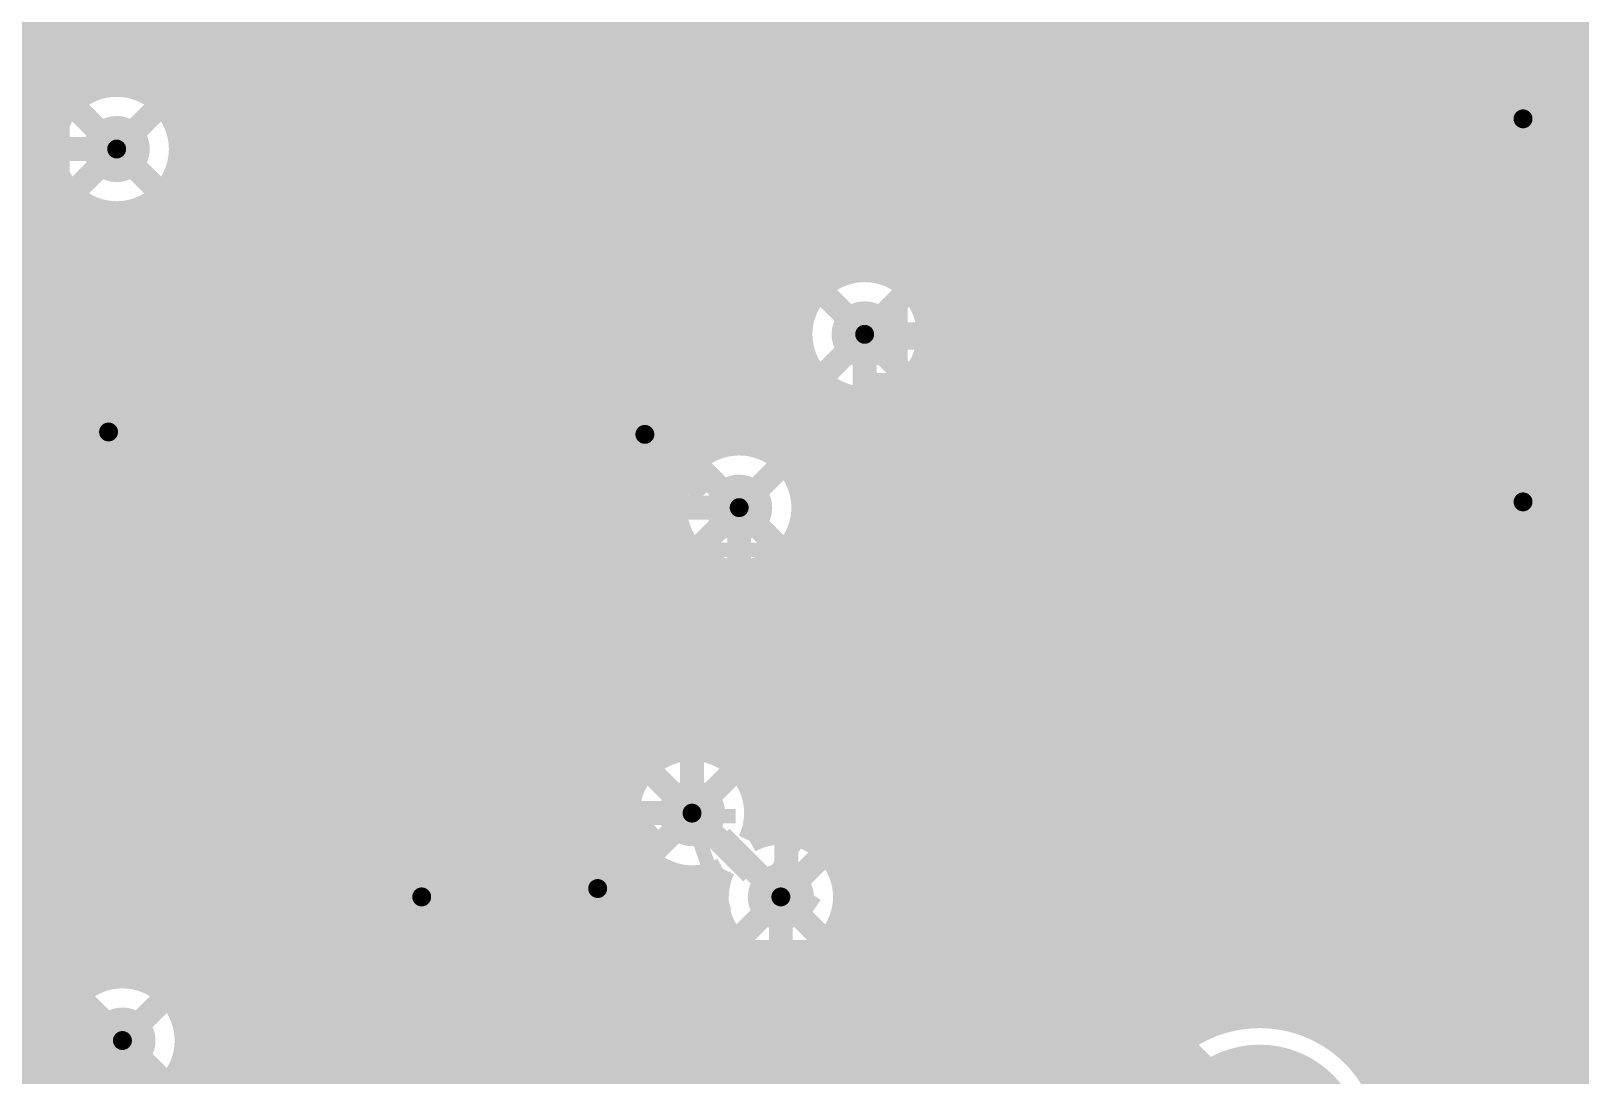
# Model space of a CAD drawing. Extents: x -20 to 155, y -92 to 168.
# Drawn here: x 121.58 to 138.02, y 70.63 to 81.7 of the extents above; entities that cross this region are included whole.
import ezdxf

# ---------------------------------------------------------------- set-up
doc = ezdxf.new("R2010")
doc.units = 0
doc.header["$MEASUREMENT"] = 0
doc.layers.get('0').update_dxf_attribs({"linetype": 'CONTINUOUS'})
for name, color, linetype in [('25-334-1_BOT', 7, 'CONTINUOUS'), ('25-334-1_DRD', 7, 'CONTINUOUS'), ('25-334-1_DRL', 2, 'CONTINUOUS'), ('25-334-1_IN1', 4, 'CONTINUOUS'), ('25-334-1_IN2', 3, 'CONTINUOUS'), ('25-334-1_SMB', 5, 'CONTINUOUS'), ('25-334-1_SMT', 10, 'CONTINUOUS'), ('25-334-1_SPB', 14, 'CONTINUOUS'), ('25-334-1_SSB', 12, 'CONTINUOUS'), ('25-334-1_TOP', 13, 'CONTINUOUS'), ('THRUHOLE_TAP', 7, 'CONTINUOUS')]:
    doc.layers.add(name, color=color, linetype=linetype)

# ---------------------------------------------------------------- blocks, each defined once
blk = doc.blocks.new('ROUND_25')
at = {"const_width": 1.09982}
blk.add_lwpolyline([(-0.54991, 0, 1), (0.54991, 0, 1)], format="xyb", close=True, dxfattribs=at)
blk = doc.blocks.new('RECTANGLE_26')
blk.add_solid([(0.4826, 0.4064), (0.4826, -0.4064), (-0.4826, 0.4064), (-0.4826, -0.4064)])
blk = doc.blocks.new('ROUND_32')
at = {"const_width": 0.35052}
blk.add_lwpolyline([(-0.17526, 0, 1), (0.17526, 0, 1)], format="xyb", close=True, dxfattribs=at)
blk = doc.blocks.new('ROUND_39')
at = {"const_width": 0.35052}
blk.add_lwpolyline([(-0.17526, 0, 1), (0.17526, 0, 1)], format="xyb", close=True, dxfattribs=at)
blk = doc.blocks.new('RECTANGLE_53')
blk.add_solid([(0.635, 0.508), (0.635, -0.508), (-0.635, 0.508), (-0.635, -0.508)])
blk = doc.blocks.new('OBLONG_64')
at = {"const_width": 0.2794}
blk.add_lwpolyline([(0, 0.7493), (0, -0.7493)], dxfattribs=at)
at = {"const_width": 0.1397}
for points in [[(-0.06985, 0.7493, 1), (0.06985, 0.7493, 1)], [(-0.06985, -0.7493, 1), (0.06985, -0.7493, 1)]]:
    blk.add_lwpolyline(points, format="xyb", close=True, dxfattribs=at)
blk = doc.blocks.new('RECTANGLE_11')
blk.add_solid([(0.1397, 0.889), (0.1397, -0.889), (-0.1397, 0.889), (-0.1397, -0.889)])
blk = doc.blocks.new('OBLONG_12')
at = {"const_width": 0.2794}
blk.add_lwpolyline([(0.7493, 0), (-0.7493, 0)], dxfattribs=at)
at = {"const_width": 0.1397}
for points in [[(-0.81915, 0, 1), (-0.67945, 0, 1)], [(0.67945, 0, 1), (0.81915, 0, 1)]]:
    blk.add_lwpolyline(points, format="xyb", close=True, dxfattribs=at)
blk = doc.blocks.new('RECTANGLE_23')
blk.add_solid([(0.889, 0.1397), (0.889, -0.1397), (-0.889, 0.1397), (-0.889, -0.1397)])
blk = doc.blocks.new('ROUND_82')
at = {"const_width": 0.10033}
blk.add_lwpolyline([(-0.050164, 0, 1), (0.050164, 0, 1)], format="xyb", close=True, dxfattribs=at)
blk = doc.blocks.new('ROUND_84')
at = {"const_width": 0.10033}
blk.add_lwpolyline([(-0.050164, 0, 1), (0.050164, 0, 1)], format="xyb", close=True, dxfattribs=at)
blk = doc.blocks.new('ROUND_85')
at = {"const_width": 0.10033}
blk.add_lwpolyline([(-0.050164, 0, 1), (0.050164, 0, 1)], format="xyb", close=True, dxfattribs=at)
blk = doc.blocks.new('ROUND_38')
at = {"const_width": 0.35052}
blk.add_lwpolyline([(-0.17526, 0, 1), (0.17526, 0, 1)], format="xyb", close=True, dxfattribs=at)
blk = doc.blocks.new('ROUND_42')
at = {"const_width": 0.35052}
blk.add_lwpolyline([(-0.17526, 0, 1), (0.17526, 0, 1)], format="xyb", close=True, dxfattribs=at)
blk = doc.blocks.new('ROUND_35')
at = {"const_width": 0.10033}
blk.add_lwpolyline([(-0.050164, 0, 1), (0.050164, 0, 1)], format="xyb", close=True, dxfattribs=at)

msp = doc.modelspace()

# ---------------------------------------------------------------- linework, layer by layer
at = {"layer": '25-334-1_BOT'}
for points, const_width in [([(134.62, 86.36), (132.461, 86.36), (130.683, 84.582), (130.683, 81.153), (130.88366, 80.95234), (132.08, 80.95234)], 0.254), ([(132.08, 81.9531), (134.7089, 81.9531), (135.001, 81.661), (138.176, 81.661), (139.827, 80.01), (139.827, 79.629), (141.097, 78.359)], 0.254), ([(136.017, 80.391), (135.128, 80.391), (134.06628, 81.45272), (132.08, 81.45272)], 0.254), ([(136.017, 80.391), (137.033, 80.391), (137.414, 80.772)], 0.254), ([(122.49404, 80.45196), (120.6119, 80.45196)], 0.254), ([(141.097, 73.914), (139.827, 75.184), (139.827, 75.946), (137.16, 78.613), (137.16, 79.121), (136.906, 79.375), (135.382, 79.375), (134.30504, 80.45196), (132.08, 80.45196)], 0.254), ([(136.017, 78.359), (135.509, 78.359), (133.91642, 79.95158), (132.08, 79.95158)], 0.254), ([(132.08, 79.4512), (133.5278, 79.4512), (134.747, 78.232), (134.747, 75.438), (136.017, 74.168), (136.017, 73.914)], 0.254), ([(132.08, 78.95082), (133.17982, 78.95082), (134.239, 77.89164), (134.239, 73.914), (138.684, 69.469), (141.097, 69.469)], 0.254), ([(130.429, 78.486), (130.46456, 78.45044), (132.08, 78.45044)], 0.254), ([(132.08, 77.95006), (130.429, 77.95006), (130.429, 78.45044), (130.46456, 78.45044), (132.08, 78.45044)], 0.254), ([(122.40768, 77.44968), (120.6119, 77.44968)], 0.254), ([(122.40768, 77.44968), (120.6119, 77.44968)], 0.254), ([(128.09728, 74.9681), (128.09728, 77.42428)], 0.254), ([(128.09728, 74.9681), (128.09728, 77.42428)], 0.254), ([(129.09804, 76.64704), (129.09804, 74.9681)], 0.254), ([(136.017, 75.946), (136.652, 75.946), (137.414, 76.708)], 0.254), ([(137.414, 76.708), (136.652, 75.946), (136.017, 75.946)], 0.254), ([(136.017, 75.946), (136.652, 75.946), (137.414, 76.708)], 0.254), ([(127.5969, 74.9681), (127.5969, 72.6059)], 0.254), ([(128.59766, 74.9681), (128.59766, 73.406)], 0.254), ([(129.5019, 71.2343), (129.54, 71.2724), (129.54, 72.517), (129.59842, 72.57542), (129.59842, 74.9681)], 0.254), ([(129.54, 72.517), (129.59842, 72.57542), (129.59842, 74.9681)], 0.254), ([(125.73, 72.517), (125.73, 71.1962)], 0.254), ([(127.5969, 72.6059), (127.5969, 71.2343), (127.635, 71.1962)], 0.254), ([(131.4069, 71.2343), (129.5019, 71.2343)], 0.635), ([(131.4069, 71.2343), (133.2357, 71.2343), (134.62, 69.85)], 0.635), ([(123.825, 67.3862), (122.6312, 67.3862), (122.555, 67.3862), (122.555, 70.993)], 0.635)]:
    msp.add_lwpolyline(points, dxfattribs=dict(at, const_width=const_width))
at = {"layer": '25-334-1_DRD', "const_width": 0.254}
for points in [[(138.049, 81.407), (136.779, 80.137)], [(138.049, 80.137), (136.779, 81.407)], [(123.12904, 81.08696), (121.85904, 79.81696)], [(123.12904, 79.81696), (121.85904, 81.08696)], [(131.064, 79.121), (129.794, 77.851)], [(131.064, 77.851), (129.794, 79.121)], [(123.04268, 78.08468), (121.77268, 76.81468)], [(123.04268, 76.81468), (121.77268, 78.08468)], [(123.04268, 78.08468), (121.77268, 76.81468)], [(123.04268, 76.81468), (121.77268, 78.08468)], [(128.73228, 78.05928), (127.46228, 76.78928)], [(128.73228, 76.78928), (127.46228, 78.05928)], [(128.73228, 78.05928), (127.46228, 76.78928)], [(128.73228, 76.78928), (127.46228, 78.05928)], [(129.73304, 77.28204), (128.46304, 76.01204)], [(129.73304, 76.01204), (128.46304, 77.28204)], [(138.049, 77.343), (136.779, 76.073)], [(138.049, 76.073), (136.779, 77.343)], [(138.049, 77.343), (136.779, 76.073)], [(138.049, 76.073), (136.779, 77.343)], [(138.049, 77.343), (136.779, 76.073)], [(138.049, 76.073), (136.779, 77.343)], [(129.23266, 74.041), (127.96266, 72.771)], [(129.23266, 72.771), (127.96266, 74.041)], [(128.2319, 73.2409), (126.9619, 71.9709)], [(128.2319, 71.9709), (126.9619, 73.2409)], [(126.365, 73.152), (125.095, 71.882)], [(126.365, 71.882), (125.095, 73.152)], [(130.175, 73.152), (128.905, 71.882)], [(130.175, 71.882), (128.905, 73.152)], [(123.19, 71.628), (121.92, 70.358)], [(123.19, 70.358), (121.92, 71.628)]]:
    msp.add_lwpolyline(points, dxfattribs=at)
at = {"layer": '25-334-1_IN1', "const_width": 0.254}
for points in [[(130.0226, 95.377), (130.0226, 79.02956)], [(130.2512, 95.377), (130.2512, 79.14132)], [(130.4798, 95.377), (130.4798, 79.16418)], [(132.08, 95.377), (132.08, 70.993)], [(132.3086, 95.377), (132.3086, 70.993)], [(132.5372, 95.377), (132.5372, 70.993)], [(132.7658, 95.377), (132.7658, 70.993)], [(132.9944, 95.377), (132.9944, 70.993)], [(133.223, 95.377), (133.223, 70.993)], [(121.5644, 93.4466), (121.5644, 70.993)], [(121.793, 93.218), (121.793, 70.993)], [(122.0216, 92.9894), (122.0216, 80.93964)], [(122.2502, 92.7608), (122.2502, 81.08696)], [(122.4788, 92.5322), (122.4788, 81.13014)], [(122.7074, 92.329), (122.7074, 81.09712)], [(122.936, 92.329), (122.936, 80.96758)], [(123.1646, 92.329), (123.1646, 80.56372)], [(123.3932, 92.329), (123.3932, 70.993)], [(123.6218, 92.329), (123.6218, 70.993)], [(123.8504, 92.329), (123.8504, 70.993)], [(124.079, 92.329), (124.079, 70.993)], [(124.3076, 92.329), (124.3076, 70.993)], [(124.5362, 92.329), (124.5362, 70.993)], [(124.7648, 92.329), (124.7648, 70.993)], [(124.9934, 92.329), (124.9934, 70.993)], [(125.222, 92.329), (125.222, 70.993)], [(126.8222, 92.329), (126.8222, 70.993)], [(127.0508, 92.329), (127.0508, 73.00976)], [(127.2794, 92.329), (127.2794, 73.20788)], [(127.508, 92.329), (127.508, 73.279)], [(127.7366, 92.329), (127.7366, 73.27138)], [(127.9652, 92.329), (127.9652, 73.65492)], [(128.1938, 92.329), (128.1938, 73.9521)], [(128.4224, 92.329), (128.4224, 76.72324)], [(128.651, 92.329), (128.651, 77.16012)], [(128.8796, 92.329), (128.8796, 77.28966)], [(129.1082, 92.329), (129.1082, 77.32522)], [(129.3368, 92.329), (129.3368, 77.28204)], [(129.5654, 92.329), (129.5654, 77.1398)], [(129.794, 92.329), (129.794, 78.7273)], [(125.4506, 89.67216), (125.4506, 70.993)], [(126.5936, 89.46388), (126.5936, 70.993)], [(125.6792, 89.3699), (125.6792, 70.993)], [(126.365, 89.29624), (126.365, 70.993)], [(125.9078, 89.25814), (125.9078, 70.993)], [(126.1364, 89.23782), (126.1364, 70.993)], [(131.8514, 87.34044), (131.8514, 70.993)], [(130.7084, 87.02294), (130.7084, 79.10576)], [(131.6228, 86.97722), (131.6228, 70.993)], [(130.937, 86.87308), (130.937, 78.93812)], [(131.1656, 86.82228), (131.1656, 70.993)], [(131.3942, 86.85276), (131.3942, 70.993)], [(133.4516, 83.01482), (133.4516, 70.993)], [(133.604, 82.8802), (133.604, 70.993)], [(133.604, 81.7372), (116.078, 81.7372)], [(133.604, 81.5086), (116.078, 81.5086)], [(133.604, 81.28), (116.078, 81.28)], [(122.174, 81.0514), (116.078, 81.0514)], [(133.604, 81.0514), (122.81408, 81.0514)], [(121.92254, 80.8228), (116.078, 80.8228)], [(133.604, 80.8228), (123.063, 80.8228)], [(121.82856, 80.5942), (116.078, 80.5942)], [(133.604, 80.5942), (123.15952, 80.5942)], [(121.8184, 80.3656), (116.078, 80.3656)], [(123.1646, 80.3402), (123.1646, 71.29272)], [(133.604, 80.3656), (123.16714, 80.3656)], [(121.89206, 80.137), (116.078, 80.137)], [(133.604, 80.137), (123.09602, 80.137)], [(122.0851, 79.9084), (116.078, 79.9084)], [(122.0216, 79.96174), (122.0216, 71.41464)], [(133.604, 79.9084), (122.90298, 79.9084)], [(122.936, 79.9338), (122.936, 71.55688)], [(122.2502, 79.81696), (122.2502, 71.60006)], [(122.4788, 79.77124), (122.4788, 71.66864)], [(122.7074, 79.8068), (122.7074, 71.65594)], [(133.604, 79.6798), (116.078, 79.6798)], [(133.604, 79.4512), (116.078, 79.4512)], [(133.604, 79.2226), (116.078, 79.2226)], [(129.97688, 78.994), (116.078, 78.994)], [(133.604, 78.994), (130.88112, 78.994)], [(129.80924, 78.7654), (116.078, 78.7654)], [(133.604, 78.7654), (131.04876, 78.7654)], [(129.75082, 78.5368), (116.078, 78.5368)], [(133.604, 78.5368), (131.10718, 78.5368)], [(129.77114, 78.3082), (116.078, 78.3082)], [(133.604, 78.3082), (131.08432, 78.3082)], [(129.794, 78.24216), (129.794, 73.14692)], [(129.8829, 78.0796), (116.078, 78.0796)], [(130.0226, 77.9399), (130.0226, 72.99452)], [(130.937, 78.03388), (130.937, 70.993)], [(133.604, 78.0796), (130.97256, 78.0796)], [(130.18516, 77.851), (116.078, 77.851)], [(130.2512, 77.82814), (130.2512, 70.993)], [(130.4798, 77.80782), (130.4798, 70.993)], [(133.604, 77.851), (130.6703, 77.851)], [(130.7084, 77.86624), (130.7084, 70.993)], [(133.604, 77.6224), (116.078, 77.6224)], [(133.604, 77.3938), (116.078, 77.3938)], [(128.65862, 77.1652), (116.078, 77.1652)], [(133.604, 77.1652), (129.53746, 77.1652)], [(128.48336, 76.9366), (116.078, 76.9366)], [(133.604, 76.9366), (129.71272, 76.9366)], [(128.41986, 76.708), (116.078, 76.708)], [(133.604, 76.708), (129.77368, 76.708)], [(128.43764, 76.4794), (120.88622, 76.4794)], [(128.4224, 76.57084), (128.4224, 74.06132)], [(133.604, 76.4794), (129.7559, 76.4794)], [(128.54432, 76.2508), (121.16562, 76.2508)], [(128.651, 76.13396), (128.651, 74.08418)], [(129.5654, 76.15174), (129.5654, 73.19518)], [(133.604, 76.2508), (129.64922, 76.2508)], [(128.8288, 76.0222), (121.26976, 76.0222)], [(128.8796, 76.00188), (128.8796, 74.02322)], [(129.1082, 75.96632), (129.1082, 73.85558)], [(129.3368, 76.0095), (129.3368, 73.1647)], [(133.604, 76.0222), (129.36474, 76.0222)], [(133.604, 75.7936), (121.28754, 75.7936)], [(133.604, 75.565), (121.22658, 75.565)], [(133.604, 75.3364), (121.04878, 75.3364)], [(133.604, 75.1078), (119.76608, 75.1078)], [(133.604, 74.8792), (119.97436, 74.8792)], [(133.604, 74.6506), (120.05056, 74.6506)], [(133.604, 74.422), (120.04802, 74.422)], [(133.604, 74.1934), (119.95912, 74.1934)], [(128.20904, 73.9648), (120.37822, 73.9648)], [(133.604, 73.9648), (128.98374, 73.9648)], [(128.0033, 73.7362), (120.5865, 73.7362)], [(133.604, 73.7362), (129.19202, 73.7362)], [(127.92456, 73.5076), (120.6627, 73.5076)], [(133.604, 73.5076), (129.26822, 73.5076)], [(127.50038, 73.279), (120.66016, 73.279)], [(127.92964, 73.279), (127.69342, 73.279)], [(133.604, 73.279), (129.26568, 73.279)], [(127.08128, 73.0504), (120.57126, 73.0504)], [(133.604, 73.0504), (129.96164, 73.0504)], [(126.95174, 72.8218), (120.34012, 72.8218)], [(128.4224, 72.74814), (128.4224, 70.993)], [(128.651, 72.72782), (128.651, 70.993)], [(128.8796, 72.78624), (128.8796, 72.67702)], [(133.604, 72.8218), (130.14706, 72.8218)], [(126.91618, 72.5932), (116.078, 72.5932)], [(128.86436, 72.5932), (128.27508, 72.5932)], [(133.604, 72.5932), (130.21564, 72.5932)], [(126.9619, 72.3646), (116.078, 72.3646)], [(128.87706, 72.3646), (128.2319, 72.3646)], [(128.8796, 72.35444), (128.8796, 70.993)], [(133.604, 72.3646), (130.20294, 72.3646)], [(127.0508, 72.1995), (127.0508, 70.993)], [(128.1938, 72.28078), (128.1938, 70.993)], [(127.10414, 72.136), (116.078, 72.136)], [(127.9652, 72.0344), (127.9652, 70.993)], [(128.97612, 72.136), (128.08712, 72.136)], [(130.0226, 72.03694), (130.0226, 70.993)], [(133.604, 72.136), (130.10388, 72.136)], [(129.23774, 71.9074), (116.078, 71.9074)], [(127.2794, 72.00392), (127.2794, 70.993)], [(127.508, 71.93026), (127.508, 70.993)], [(127.7366, 71.94042), (127.7366, 70.993)], [(129.1082, 71.99122), (129.1082, 70.993)], [(129.3368, 71.86676), (129.3368, 70.993)], [(129.794, 71.88708), (129.794, 70.993)], [(133.604, 71.9074), (129.83972, 71.9074)], [(129.5654, 71.83628), (129.5654, 70.993)], [(133.604, 71.6788), (116.078, 71.6788)], [(122.05208, 71.4502), (116.078, 71.4502)], [(133.604, 71.4502), (123.05792, 71.4502)], [(121.91492, 71.2216), (116.078, 71.2216)], [(133.604, 71.2216), (123.19508, 71.2216)], [(121.87428, 70.993), (116.078, 70.993)], [(133.604, 70.993), (123.23572, 70.993)]]:
    msp.add_lwpolyline(points, dxfattribs=at)
for points in [[(122.49404, 81.13268, 0.4142136), (121.81332, 80.45196)], [(123.17476, 80.45196, 0.4142136), (122.49404, 81.13268)], [(121.81332, 80.45196, 0.4142136), (122.49404, 79.77124)], [(122.49404, 79.77124, 0.4142136), (123.17476, 80.45196)], [(130.429, 79.16672, 0.4142136), (129.74828, 78.486)], [(131.10972, 78.486, 0.4142136), (130.429, 79.16672)], [(129.74828, 78.486, 0.4142136), (130.429, 77.80528)], [(130.429, 77.80528, 0.4142136), (131.10972, 78.486)], [(129.09804, 77.32776, 0.4142136), (128.41732, 76.64704)], [(129.77876, 76.64704, 0.4142136), (129.09804, 77.32776)], [(128.41732, 76.64704, 0.4142136), (129.09804, 75.96632)], [(129.09804, 75.96632, 0.4142136), (129.77876, 76.64704)], [(128.59766, 74.08672, 0.4142136), (127.91694, 73.406)], [(129.27838, 73.406, 0.4142136), (128.59766, 74.08672)], [(127.91694, 73.406, 0.0838803), (127.95472, 73.18237)], [(129.2098, 73.11136, 0.1126222), (129.27702, 73.406)], [(127.5969, 73.28662, 0.4142136), (126.91618, 72.6059)], [(127.95504, 73.18248, 0.139857), (127.5969, 73.28465)], [(129.54, 73.19772, 0.1274586), (129.20941, 73.11206)], [(130.22072, 72.517, 0.4142136), (129.54, 73.19772)], [(128.23952, 72.82688, 0.1393553), (128.59766, 72.72509)], [(128.27762, 72.6059, 0.0829908), (128.24062, 72.82726)], [(128.59766, 72.72528, 0.1274576), (128.92825, 72.81094)], [(128.92786, 72.81164, 0.1126222), (128.86064, 72.517)], [(126.91618, 72.6059, 0.4142136), (127.5969, 71.92518)], [(127.5969, 71.92518, 0.4142136), (128.27762, 72.6059)], [(128.85928, 72.517, 0.4142136), (129.54, 71.83628)], [(129.54, 71.83628, 0.4142136), (130.22072, 72.517)], [(122.555, 71.67372, 0.4142136), (121.87428, 70.993)], [(123.23572, 70.993, 0.4142136), (122.555, 71.67372)]]:
    msp.add_lwpolyline(points, format="xyb", dxfattribs=at)
at = {"layer": '25-334-1_IN2', "const_width": 0.254}
for points in [[(123.4694, 119.761), (123.4694, 65.659)], [(123.698, 119.761), (123.698, 65.659)], [(123.9266, 119.761), (123.9266, 65.659)], [(124.1552, 119.761), (124.1552, 65.659)], [(124.3838, 119.761), (124.3838, 65.659)], [(124.6124, 119.761), (124.6124, 65.659)], [(124.841, 119.761), (124.841, 65.659)], [(125.0696, 119.761), (125.0696, 72.67702)], [(125.2982, 119.761), (125.2982, 73.04278)], [(126.8984, 119.761), (126.8984, 65.659)], [(127.127, 119.761), (127.127, 65.659)], [(127.3556, 119.761), (127.3556, 65.659)], [(127.5842, 119.761), (127.5842, 77.86878)], [(127.8128, 119.761), (127.8128, 78.0415)], [(128.0414, 119.761), (128.0414, 78.10246)], [(128.27, 119.761), (128.27, 78.08214)], [(128.4986, 119.761), (128.4986, 77.97292)], [(128.7272, 119.761), (128.7272, 77.68082)], [(128.9558, 119.761), (128.9558, 77.31252)], [(129.1844, 119.761), (129.1844, 77.32014)], [(129.413, 119.761), (129.413, 77.24902)], [(129.6416, 119.761), (129.6416, 77.05598)], [(129.8702, 119.761), (129.8702, 78.87208)], [(130.0988, 119.761), (130.0988, 79.08036)], [(131.9276, 119.761), (131.9276, 65.659)], [(123.2408, 115.30838), (123.2408, 65.659)], [(121.6406, 111.69904), (121.6406, 65.659)], [(121.8692, 111.69904), (121.8692, 80.71866)], [(122.0978, 111.69904), (122.0978, 81.00314)], [(122.3264, 111.69904), (122.3264, 81.10982)], [(122.555, 111.69904), (122.555, 81.1276)], [(122.7836, 111.69904), (122.7836, 81.06664)], [(123.0122, 111.69904), (123.0122, 80.89138)], [(135.3566, 98.5647), (135.3566, 71.07428)], [(135.5852, 98.3615), (135.5852, 70.9041)], [(138.0998, 98.35134), (138.0998, 65.659)], [(135.8138, 98.23196), (135.8138, 70.6374)], [(136.0424, 98.15576), (136.0424, 69.99732)], [(137.6426, 98.15068), (137.6426, 65.659)], [(137.8712, 98.22434), (137.8712, 65.659)], [(136.271, 98.1202), (136.271, 65.659)], [(136.4996, 98.1202), (136.4996, 65.659)], [(136.7282, 98.1202), (136.7282, 65.659)], [(136.9568, 98.1202), (136.9568, 65.659)], [(137.1854, 98.1202), (137.1854, 65.659)], [(137.414, 98.1202), (137.414, 65.659)], [(132.1562, 93.08338), (132.1562, 65.659)], [(130.3274, 92.99194), (130.3274, 79.15656)], [(133.0706, 92.89288), (133.0706, 65.659)], [(132.3848, 92.87764), (132.3848, 65.659)], [(132.6134, 92.7989), (132.6134, 65.659)], [(132.842, 92.80398), (132.842, 65.659)], [(130.556, 87.25916), (130.556, 79.15402)], [(131.699, 87.05088), (131.699, 65.659)], [(130.7846, 86.9569), (130.7846, 79.06512)], [(131.0132, 86.84514), (131.0132, 78.83398)], [(131.2418, 86.82482), (131.2418, 65.659)], [(131.4704, 86.88324), (131.4704, 65.659)], [(135.128, 85.90788), (135.128, 71.18604)], [(134.6708, 85.68182), (134.6708, 71.27748)], [(134.8994, 85.74024), (134.8994, 71.25208)], [(125.5268, 84.47786), (125.5268, 73.1647)], [(126.6698, 84.48548), (126.6698, 65.659)], [(125.7554, 84.26196), (125.7554, 73.19518)], [(125.984, 84.18068), (125.984, 73.14692)], [(126.2126, 84.18068), (126.2126, 72.99452)], [(126.4412, 84.2645), (126.4412, 65.659)], [(133.2992, 83.34248), (133.2992, 70.39864)], [(133.5278, 82.93608), (133.5278, 70.77202)], [(134.4422, 82.96402), (134.4422, 71.26732)], [(133.7564, 82.80908), (133.7564, 70.99046)], [(133.985, 82.77352), (133.985, 71.13016)], [(134.2136, 82.81924), (134.2136, 71.2216)], [(152.4, 81.7372), (107.85602, 81.7372)], [(152.4, 81.5086), (107.66044, 81.5086)], [(152.4, 81.28), (107.33786, 81.28)], [(122.174, 81.0514), (104.8766, 81.0514)], [(152.4, 81.0514), (122.81408, 81.0514)], [(121.92254, 80.8228), (104.92232, 80.8228)], [(152.4, 80.8228), (123.063, 80.8228)], [(121.82856, 80.5942), (104.93248, 80.5942)], [(152.4, 80.5942), (123.15952, 80.5942)], [(121.8184, 80.3656), (104.90708, 80.3656)], [(152.4, 80.3656), (123.16714, 80.3656)], [(121.89206, 80.137), (106.9848, 80.137)], [(121.8692, 80.18272), (121.8692, 77.8637)], [(152.4, 80.137), (123.09602, 80.137)], [(122.0851, 79.9084), (107.50296, 79.9084)], [(152.4, 79.9084), (122.90298, 79.9084)], [(123.0122, 80.01254), (123.0122, 77.75956)], [(122.0978, 79.89824), (122.0978, 78.0542)], [(122.3264, 79.79156), (122.3264, 78.12532)], [(122.555, 79.77378), (122.555, 78.11262)], [(122.7836, 79.83728), (122.7836, 78.0161)], [(152.4, 79.6798), (107.75696, 79.6798)], [(152.4, 79.4512), (107.91952, 79.4512)], [(152.4, 79.2226), (108.0262, 79.2226)], [(129.97688, 78.994), (108.08716, 78.994)], [(152.4, 78.994), (130.88112, 78.994)], [(129.80924, 78.7654), (108.11002, 78.7654)], [(152.4, 78.7654), (131.04876, 78.7654)], [(129.75082, 78.5368), (108.09478, 78.5368)], [(152.4, 78.5368), (131.10718, 78.5368)], [(129.77114, 78.3082), (108.04398, 78.3082)], [(152.4, 78.3082), (131.08432, 78.3082)], [(131.0132, 78.13802), (131.0132, 65.659)], [(122.15114, 78.0796), (107.94746, 78.0796)], [(127.91694, 78.0796), (122.66422, 78.0796)], [(129.8829, 78.0796), (128.27762, 78.0796)], [(129.8702, 78.09738), (129.8702, 73.11136)], [(152.4, 78.0796), (130.97256, 78.0796)], [(121.85904, 77.851), (107.80014, 77.851)], [(127.56642, 77.851), (122.95632, 77.851)], [(130.18516, 77.851), (128.6256, 77.851)], [(130.0988, 77.89164), (130.0988, 72.90308)], [(130.3274, 77.8129), (130.3274, 65.659)], [(130.556, 77.81798), (130.556, 65.659)], [(152.4, 77.851), (130.6703, 77.851)], [(130.7846, 77.90688), (130.7846, 65.659)], [(121.74982, 77.6224), (107.57154, 77.6224)], [(127.44704, 77.6224), (123.06554, 77.6224)], [(152.4, 77.6224), (128.74752, 77.6224)], [(121.7295, 77.3938), (107.1626, 77.3938)], [(127.41656, 77.3938), (123.08586, 77.3938)], [(152.4, 77.3938), (128.77546, 77.3938)], [(121.79046, 77.1652), (106.0958, 77.1652)], [(123.0122, 77.13726), (123.0122, 71.49592)], [(127.46736, 77.1652), (123.0249, 77.1652)], [(152.4, 77.1652), (129.53746, 77.1652)], [(121.8692, 77.03312), (121.8692, 65.659)], [(127.5842, 76.97724), (127.5842, 65.659)], [(121.96064, 76.9366), (106.3244, 76.9366)], [(122.0978, 76.84516), (122.0978, 71.49592)], [(122.555, 76.78674), (122.555, 71.67372)], [(122.7836, 76.88326), (122.7836, 71.63308)], [(127.6223, 76.9366), (122.85218, 76.9366)], [(127.8128, 76.80706), (127.8128, 65.659)], [(152.4, 76.9366), (129.71272, 76.9366)], [(128.41986, 76.708), (106.553, 76.708)], [(122.3264, 76.77404), (122.3264, 71.63308)], [(128.0414, 76.7461), (128.0414, 73.79716)], [(128.27, 76.76642), (128.27, 74.00036)], [(152.4, 76.708), (129.77368, 76.708)], [(128.43764, 76.4794), (106.7816, 76.4794)], [(152.4, 76.4794), (129.7559, 76.4794)], [(128.4986, 76.327), (128.4986, 74.0791)], [(128.54432, 76.2508), (119.76608, 76.2508)], [(129.6416, 76.2381), (129.6416, 73.18756)], [(152.4, 76.2508), (129.64922, 76.2508)], [(128.8288, 76.0222), (119.97436, 76.0222)], [(128.7272, 76.07554), (128.7272, 74.07402)], [(128.9558, 75.98156), (128.9558, 73.98258)], [(129.1844, 75.9714), (129.1844, 73.7489)], [(152.4, 76.0222), (129.36474, 76.0222)], [(129.413, 76.04506), (129.413, 73.18502)], [(152.4, 75.7936), (120.05056, 75.7936)], [(152.4, 75.565), (120.04802, 75.565)], [(152.4, 75.3364), (119.95912, 75.3364)], [(152.4, 75.1078), (119.72798, 75.1078)], [(152.4, 74.8792), (108.3818, 74.8792)], [(152.4, 74.6506), (108.6104, 74.6506)], [(152.4, 74.422), (108.839, 74.422)], [(152.4, 74.1934), (109.0676, 74.1934)], [(128.20904, 73.9648), (120.37822, 73.9648)], [(152.4, 73.9648), (128.98374, 73.9648)], [(128.0033, 73.7362), (120.5865, 73.7362)], [(152.4, 73.7362), (129.19202, 73.7362)], [(127.92456, 73.5076), (120.6627, 73.5076)], [(152.4, 73.5076), (129.26822, 73.5076)], [(127.92964, 73.279), (120.66016, 73.279)], [(152.4, 73.279), (129.26568, 73.279)], [(125.30836, 73.0504), (120.57126, 73.0504)], [(128.01854, 73.0504), (126.15164, 73.0504)], [(128.0414, 73.01484), (128.0414, 65.659)], [(152.4, 73.0504), (129.96164, 73.0504)], [(125.12294, 72.8218), (120.34012, 72.8218)], [(128.24968, 72.8218), (126.33706, 72.8218)], [(128.27, 72.8091), (128.27, 65.659)], [(128.4986, 72.7329), (128.4986, 65.659)], [(128.7272, 72.73798), (128.7272, 65.659)], [(152.4, 72.8218), (130.14706, 72.8218)], [(125.05436, 72.5932), (115.82908, 72.5932)], [(128.86436, 72.5932), (126.40564, 72.5932)], [(152.4, 72.5932), (130.21564, 72.5932)], [(125.06706, 72.3646), (110.8964, 72.3646)], [(125.0696, 72.35444), (125.0696, 65.659)], [(128.87706, 72.3646), (126.39294, 72.3646)], [(152.4, 72.3646), (130.20294, 72.3646)], [(125.16612, 72.136), (111.125, 72.136)], [(126.2126, 72.03694), (126.2126, 65.659)], [(128.97612, 72.136), (126.29388, 72.136)], [(128.9558, 72.16902), (128.9558, 65.659)], [(130.0988, 72.12838), (130.0988, 65.659)], [(152.4, 72.136), (130.10388, 72.136)], [(125.42774, 71.9074), (111.3536, 71.9074)], [(125.2982, 71.99122), (125.2982, 65.659)], [(125.5268, 71.86676), (125.5268, 65.659)], [(125.984, 71.88708), (125.984, 65.659)], [(129.23774, 71.9074), (126.02972, 71.9074)], [(129.1844, 71.93788), (129.1844, 65.659)], [(152.4, 71.9074), (129.83972, 71.9074)], [(129.8702, 71.92264), (129.8702, 65.659)], [(125.7554, 71.83628), (125.7554, 65.659)], [(129.413, 71.84898), (129.413, 65.659)], [(129.6416, 71.8439), (129.6416, 65.659)], [(152.4, 71.6788), (111.5822, 71.6788)], [(122.05208, 71.4502), (111.8108, 71.4502)], [(152.4, 71.4502), (123.05792, 71.4502)], [(121.91492, 71.2216), (112.0394, 71.2216)], [(134.21614, 71.2216), (123.19508, 71.2216)], [(152.4, 71.2216), (135.02386, 71.2216)], [(121.87428, 70.993), (112.268, 70.993)], [(133.76148, 70.993), (123.23572, 70.993)], [(152.4, 70.993), (135.47852, 70.993)], [(121.91492, 70.7644), (112.4966, 70.7644)], [(133.52018, 70.7644), (123.19508, 70.7644)], [(152.4, 70.7644), (135.71982, 70.7644)], [(122.05208, 70.5358), (112.7252, 70.5358)], [(133.36524, 70.5358), (123.05792, 70.5358)], [(152.4, 70.5358), (135.87476, 70.5358)]]:
    msp.add_lwpolyline(points, dxfattribs=at)
for points in [[(122.49404, 81.13268, 0.4142136), (121.81332, 80.45196)], [(123.17476, 80.45196, 0.4142136), (122.49404, 81.13268)], [(121.81332, 80.45196, 0.4142136), (122.49404, 79.77124)], [(122.49404, 79.77124, 0.4142136), (123.17476, 80.45196)], [(130.429, 79.16672, 0.4142136), (129.74828, 78.486)], [(131.10972, 78.486, 0.4142136), (130.429, 79.16672)], [(129.74828, 78.486, 0.4142136), (130.429, 77.80528)], [(130.429, 77.80528, 0.4142136), (131.10972, 78.486)], [(122.40768, 78.1304, 0.4142136), (121.72696, 77.44968)], [(123.0884, 77.44968, 0.4142136), (122.40768, 78.1304)], [(128.09728, 78.105, 0.4142136), (127.41656, 77.42428)], [(128.778, 77.42428, 0.4142136), (128.09728, 78.105)], [(121.72696, 77.44968, 0.4142136), (122.40768, 76.76896)], [(122.40768, 76.76896, 0.4142136), (123.0884, 77.44968)], [(127.41656, 77.42428, 0.4142136), (128.09728, 76.74356)], [(128.74752, 77.23124, 0.0722723), (128.77557, 77.42428)], [(129.09804, 77.32776, 0.1359332), (128.74781, 77.23075)], [(129.77876, 76.64704, 0.4142136), (129.09804, 77.32776)], [(128.09728, 76.74356, 0.135117), (128.44564, 76.83945)], [(128.44526, 76.84008, 0.0720054), (128.41732, 76.64704)], [(128.41732, 76.64704, 0.4142136), (129.09804, 75.96632)], [(129.09804, 75.96632, 0.4142136), (129.77876, 76.64704)], [(128.59766, 74.08672, 0.4142136), (127.91694, 73.406)], [(129.27838, 73.406, 0.4142136), (128.59766, 74.08672)], [(127.91694, 73.406, 0.4142136), (128.59766, 72.72528)], [(129.2098, 73.11136, 0.1126222), (129.27702, 73.406)], [(125.73, 73.19772, 0.4142136), (125.04928, 72.517)], [(126.41072, 72.517, 0.4142136), (125.73, 73.19772)], [(129.54, 73.19772, 0.1274586), (129.20941, 73.11206)], [(130.22072, 72.517, 0.4142136), (129.54, 73.19772)], [(128.59766, 72.72528, 0.1274576), (128.92825, 72.81094)], [(128.92786, 72.81164, 0.1126222), (128.86064, 72.517)], [(125.04928, 72.517, 0.4142136), (125.73, 71.83628)], [(125.73, 71.83628, 0.4142136), (126.41072, 72.517)], [(128.85928, 72.517, 0.4142136), (129.54, 71.83628)], [(129.54, 71.83628, 0.4142136), (130.22072, 72.517)], [(122.555, 71.67372, 0.4142136), (121.87428, 70.993)], [(123.23572, 70.993, 0.4142136), (122.555, 71.67372)], [(134.62, 71.28002, 0.4142136), (133.18998, 69.85)], [(136.05002, 69.85, 0.4142136), (134.62, 71.28002)], [(121.87428, 70.993, 0.4142136), (122.555, 70.31228)], [(122.555, 70.31228, 0.4142136), (123.23572, 70.993)]]:
    msp.add_lwpolyline(points, format="xyb", dxfattribs=at)
at = {"layer": '25-334-1_SSB', "const_width": 0.1524}
for points in [[(130.81, 83.947), (130.81, 76.2), (121.92, 76.2), (121.92, 85.09), (129.667, 85.09), (130.81, 83.947)], [(134.874, 77.343), (134.874, 81.407), (139.446, 81.407), (139.446, 79.629), (139.192, 79.375), (139.446, 79.121), (139.446, 77.343), (134.874, 77.343)], [(134.38886, 80.42402), (134.55904, 80.3656), (134.55904, 80.12938), (134.38886, 80.06842), (134.21868, 79.95158), (133.71068, 79.95158), (133.54304, 80.01), (133.54304, 80.3656), (133.71068, 80.42402), (134.38886, 80.42402)], [(134.21868, 80.1878), (134.55904, 79.95158)], [(134.55904, 79.3496), (133.54304, 79.3496), (133.71068, 79.46898)], [(134.55904, 79.23022), (134.55904, 79.46898)], [(134.05104, 78.45298), (134.05104, 78.80858), (133.88086, 78.867), (133.71068, 78.867), (133.54304, 78.80858), (133.54304, 78.45298), (133.71068, 78.39202), (133.88086, 78.39202), (134.55904, 78.63078)], [(134.874, 72.898), (134.874, 76.962), (139.446, 76.962), (139.446, 75.184), (139.192, 74.93), (139.446, 74.676), (139.446, 72.898), (134.874, 72.898)], [(134.38886, 75.97902), (134.55904, 75.9206), (134.55904, 75.68438), (134.38886, 75.62342), (134.21868, 75.50658), (133.71068, 75.50658), (133.54304, 75.565), (133.54304, 75.9206), (133.71068, 75.97902), (134.38886, 75.97902)], [(134.21868, 75.7428), (134.55904, 75.50658)], [(132.8293, 74.7014), (132.99948, 74.76236), (132.99948, 75.11796), (132.8293, 75.17638), (132.15366, 75.17638), (131.98348, 75.11796), (131.98348, 74.76236), (132.15366, 74.7014)], [(134.55904, 74.9046), (133.54304, 74.9046), (133.71068, 75.02398)], [(134.55904, 74.78522), (134.55904, 75.02398)], [(134.21868, 73.94702), (134.21868, 74.422), (133.54304, 74.18578), (133.54304, 74.0664), (134.55904, 74.0664)], [(132.99948, 74.10196), (131.98348, 74.10196), (132.15366, 74.2188)], [(132.99948, 73.98258), (132.99948, 74.2188)], [(132.99948, 73.44156), (132.8293, 73.5584), (132.66166, 73.61936), (132.3213, 73.61936), (132.15366, 73.5584), (131.98348, 73.44156), (131.98348, 73.32218), (132.15366, 73.2028), (132.3213, 73.14438), (132.66166, 73.14438), (132.8293, 73.2028), (132.99948, 73.32218), (132.99948, 73.44156)], [(130.38328, 72.35698), (130.38328, 73.37298), (130.50266, 73.2028)], [(126.00686, 72.79894), (126.36246, 72.79894), (126.42342, 72.96912), (126.42342, 73.13676), (126.36246, 73.30694), (126.00686, 73.30694), (125.94844, 73.13676), (125.94844, 72.96912), (126.18466, 72.29094)], [(127.14224, 72.29094), (126.78664, 73.30694), (127.26162, 73.30694)], [(127.62484, 72.46112), (127.68326, 72.29094), (128.03886, 72.29094), (128.09982, 72.46112), (128.09982, 73.13676), (128.03886, 73.30694), (127.68326, 73.30694), (127.62484, 73.13676)], [(128.9431, 72.35698), (128.5875, 73.37298), (129.06248, 73.37298)], [(129.90068, 72.52716), (129.7813, 72.35698), (129.54508, 72.35698), (129.4257, 72.52716), (129.4257, 72.6948), (129.66446, 73.03516), (129.4257, 73.37298), (129.90068, 73.37298)], [(131.4577, 72.86498), (131.1021, 72.86498), (130.98526, 73.03516), (130.98526, 73.2028), (131.1021, 73.37298), (131.4577, 73.37298), (131.4577, 72.35698)], [(131.16306, 72.86498), (130.98526, 72.35698)], [(132.49148, 72.3646), (132.49148, 72.7202), (132.3213, 72.78116), (132.15366, 72.78116), (131.98348, 72.7202), (131.98348, 72.3646), (132.15366, 72.30618), (132.3213, 72.30618), (132.99948, 72.5424)], [(130.2639, 72.35698), (130.50266, 72.35698)], [(126.5555, 71.9455), (126.5555, 69.0245), (124.9172, 69.0245), (124.9172, 71.9455), (126.5555, 71.9455)], [(128.4605, 71.9455), (128.4605, 69.0245), (126.8222, 69.0245), (126.8222, 71.9455), (128.4605, 71.9455)], [(128.6764, 69.0626), (128.6764, 71.9836), (130.3147, 71.9836), (130.3147, 69.0626), (128.6764, 69.0626)], [(130.5814, 69.0626), (130.5814, 71.9836), (132.2197, 71.9836), (132.2197, 69.0626), (130.5814, 69.0626)], [(124.51842, 71.07936), (124.68606, 71.14032), (124.68606, 71.49592), (124.51842, 71.55434), (123.84024, 71.55434), (123.67006, 71.49592), (123.67006, 71.14032), (123.84024, 71.07936)], [(124.34824, 70.24116), (124.34824, 70.71614), (123.67006, 70.47992), (123.67006, 70.36054), (124.68606, 70.36054)]]:
    msp.add_lwpolyline(points, dxfattribs=at)
at = {"layer": '25-334-1_SSB', "const_width": 0.254}
for points in [[(134.62, 71.25208, 0.4142136), (133.21792, 69.85)], [(136.02208, 69.85, 0.4142136), (134.62, 71.25208)]]:
    msp.add_lwpolyline(points, format="xyb", dxfattribs=at)
at = {"layer": '25-334-1_TOP'}
for points, const_width in [([(67.945, 81.28), (100.33, 81.28), (102.616, 78.994), (104.267, 78.994), (105.73004, 80.45196), (122.49404, 80.45196)], 0.254), ([(67.945, 80.01), (68.58, 80.645), (97.536, 80.645), (102.87, 75.311), (104.521, 75.311), (105.85704, 76.64704), (129.09804, 76.64704)], 0.254), ([(153.797, 78.486), (130.429, 78.486)], 0.254), ([(79.883, 73.533), (80.01, 73.66), (97.79, 73.66), (99.695, 71.755), (128.778, 71.755), (129.54, 72.517)], 0.254), ([(128.59766, 73.406), (119.99214, 73.406)], 0.254), ([(122.555, 70.993), (98.044, 70.993)], 0.635)]:
    msp.add_lwpolyline(points, dxfattribs=dict(at, const_width=const_width))

# ---------------------------------------------------------------- block references
at = {"layer": '25-334-1_BOT'}
for name, p in [('OBLONG_12', (132.08, 81.45272)), ('OBLONG_12', (132.08, 80.95234)), ('ROUND_39', (137.414, 80.772)), ('RECTANGLE_53', (136.017, 80.391)), ('ROUND_39', (122.49404, 80.45196)), ('OBLONG_12', (132.08, 80.45196)), ('RECTANGLE_23', (132.08, 79.95158)), ('RECTANGLE_53', (138.303, 79.375)), ('OBLONG_12', (132.08, 79.4512)), ('OBLONG_12', (132.08, 78.95082)), ('ROUND_39', (130.429, 78.486)), ('RECTANGLE_53', (136.017, 78.359)), ('OBLONG_12', (132.08, 78.45044)), ('OBLONG_12', (132.08, 77.95006)), ('ROUND_39', (122.40768, 77.44968)), ('ROUND_39', (128.09728, 77.42428)), ('OBLONG_12', (132.08, 77.44968)), ('OBLONG_12', (132.08, 76.9493)), ('ROUND_39', (129.09804, 76.64704)), ('ROUND_39', (137.414, 76.708)), ('RECTANGLE_53', (136.017, 75.946)), ('OBLONG_64', (122.5931, 74.9681)), ('OBLONG_64', (123.09348, 74.9681)), ('RECTANGLE_11', (123.59386, 74.9681)), ('OBLONG_64', (124.09424, 74.9681)), ('OBLONG_64', (124.59462, 74.9681)), ('OBLONG_64', (125.095, 74.9681)), ('OBLONG_64', (125.59538, 74.9681)), ('OBLONG_64', (126.09576, 74.9681)), ('OBLONG_64', (126.59614, 74.9681)), ('OBLONG_64', (127.09652, 74.9681)), ('OBLONG_64', (127.5969, 74.9681)), ('OBLONG_64', (128.09728, 74.9681)), ('RECTANGLE_11', (128.59766, 74.9681)), ('OBLONG_64', (129.09804, 74.9681)), ('OBLONG_64', (129.59842, 74.9681)), ('OBLONG_64', (130.0988, 74.9681)), ('RECTANGLE_53', (138.303, 74.93)), ('RECTANGLE_53', (136.017, 73.914)), ('ROUND_39', (128.59766, 73.406)), ('ROUND_39', (125.73, 72.517)), ('ROUND_32', (127.5969, 72.6059)), ('ROUND_39', (129.54, 72.517)), ('RECTANGLE_26', (125.73, 71.1962)), ('RECTANGLE_26', (127.635, 71.1962)), ('RECTANGLE_26', (129.5019, 71.2343)), ('RECTANGLE_26', (131.4069, 71.2343)), ('ROUND_39', (122.555, 70.993)), ('ROUND_25', (134.62, 69.85))]:
    msp.add_blockref(name, p, dxfattribs=at)
at = {"layer": '25-334-1_DRL'}
for name, p in [('ROUND_85', (137.414, 80.772)), ('ROUND_84', (122.49404, 80.45196)), ('ROUND_84', (130.429, 78.486)), ('ROUND_85', (122.40768, 77.44968)), ('ROUND_85', (128.09728, 77.42428)), ('ROUND_84', (129.09804, 76.64704)), ('ROUND_85', (137.414, 76.708)), ('ROUND_84', (128.59766, 73.406)), ('ROUND_82', (127.5969, 72.6059)), ('ROUND_85', (125.73, 72.517)), ('ROUND_84', (129.54, 72.517)), ('ROUND_85', (122.555, 70.993))]:
    msp.add_blockref(name, p, dxfattribs=at)
at = {"layer": '25-334-1_IN1'}
for name, p in [('ROUND_39', (137.414, 80.772)), ('ROUND_38', (122.49404, 80.45196)), ('ROUND_38', (130.429, 78.486)), ('ROUND_42', (122.40768, 77.44968)), ('ROUND_42', (128.09728, 77.42428)), ('ROUND_38', (129.09804, 76.64704)), ('ROUND_39', (137.414, 76.708)), ('ROUND_38', (128.59766, 73.406)), ('ROUND_42', (125.73, 72.517)), ('ROUND_32', (127.5969, 72.6059)), ('ROUND_38', (129.54, 72.517)), ('ROUND_42', (122.555, 70.993)), ('ROUND_25', (134.62, 69.85))]:
    msp.add_blockref(name, p, dxfattribs=at)
at = {"layer": '25-334-1_IN2'}
for name, p in [('ROUND_39', (137.414, 80.772)), ('ROUND_38', (122.49404, 80.45196)), ('ROUND_39', (130.429, 78.486)), ('ROUND_42', (122.40768, 77.44968)), ('ROUND_42', (128.09728, 77.42428)), ('ROUND_38', (129.09804, 76.64704)), ('ROUND_39', (137.414, 76.708)), ('ROUND_38', (128.59766, 73.406)), ('ROUND_42', (125.73, 72.517)), ('ROUND_32', (127.5969, 72.6059)), ('ROUND_39', (129.54, 72.517)), ('ROUND_42', (122.555, 70.993)), ('ROUND_25', (134.62, 69.85))]:
    msp.add_blockref(name, p, dxfattribs=at)
at = {"layer": '25-334-1_SMB'}
for name, p in [('OBLONG_12', (132.08, 81.45272)), ('OBLONG_12', (132.08, 80.95234)), ('RECTANGLE_53', (136.017, 80.391)), ('OBLONG_12', (132.08, 80.45196)), ('RECTANGLE_23', (132.08, 79.95158)), ('RECTANGLE_53', (138.303, 79.375)), ('OBLONG_12', (132.08, 79.4512)), ('OBLONG_12', (132.08, 78.95082)), ('RECTANGLE_53', (136.017, 78.359)), ('OBLONG_12', (132.08, 78.45044)), ('OBLONG_12', (132.08, 77.95006)), ('OBLONG_12', (132.08, 77.44968)), ('OBLONG_12', (132.08, 76.9493)), ('RECTANGLE_53', (136.017, 75.946)), ('OBLONG_64', (122.5931, 74.9681)), ('OBLONG_64', (123.09348, 74.9681)), ('RECTANGLE_11', (123.59386, 74.9681)), ('OBLONG_64', (124.09424, 74.9681)), ('OBLONG_64', (124.59462, 74.9681)), ('OBLONG_64', (125.095, 74.9681)), ('OBLONG_64', (125.59538, 74.9681)), ('OBLONG_64', (126.09576, 74.9681)), ('OBLONG_64', (126.59614, 74.9681)), ('OBLONG_64', (127.09652, 74.9681)), ('OBLONG_64', (127.5969, 74.9681)), ('OBLONG_64', (128.09728, 74.9681)), ('RECTANGLE_11', (128.59766, 74.9681)), ('OBLONG_64', (129.09804, 74.9681)), ('OBLONG_64', (129.59842, 74.9681)), ('OBLONG_64', (130.0988, 74.9681)), ('RECTANGLE_53', (138.303, 74.93)), ('RECTANGLE_53', (136.017, 73.914)), ('RECTANGLE_26', (125.73, 71.1962)), ('RECTANGLE_26', (127.635, 71.1962)), ('RECTANGLE_26', (129.5019, 71.2343)), ('RECTANGLE_26', (131.4069, 71.2343)), ('ROUND_25', (134.62, 69.85))]:
    msp.add_blockref(name, p, dxfattribs=at)
at = {"layer": '25-334-1_SMT'}
msp.add_blockref('ROUND_25', (134.62, 69.85), dxfattribs=at)
at = {"layer": '25-334-1_SPB'}
for name, p in [('OBLONG_12', (132.08, 81.45272)), ('OBLONG_12', (132.08, 80.95234)), ('RECTANGLE_53', (136.017, 80.391)), ('OBLONG_12', (132.08, 80.45196)), ('RECTANGLE_23', (132.08, 79.95158)), ('RECTANGLE_53', (138.303, 79.375)), ('OBLONG_12', (132.08, 79.4512)), ('OBLONG_12', (132.08, 78.95082)), ('RECTANGLE_53', (136.017, 78.359)), ('OBLONG_12', (132.08, 78.45044)), ('OBLONG_12', (132.08, 77.95006)), ('OBLONG_12', (132.08, 77.44968)), ('OBLONG_12', (132.08, 76.9493)), ('RECTANGLE_53', (136.017, 75.946)), ('OBLONG_64', (122.5931, 74.9681)), ('OBLONG_64', (123.09348, 74.9681)), ('RECTANGLE_11', (123.59386, 74.9681)), ('OBLONG_64', (124.09424, 74.9681)), ('OBLONG_64', (124.59462, 74.9681)), ('OBLONG_64', (125.095, 74.9681)), ('OBLONG_64', (125.59538, 74.9681)), ('OBLONG_64', (126.09576, 74.9681)), ('OBLONG_64', (126.59614, 74.9681)), ('OBLONG_64', (127.09652, 74.9681)), ('OBLONG_64', (127.5969, 74.9681)), ('OBLONG_64', (128.09728, 74.9681)), ('RECTANGLE_11', (128.59766, 74.9681)), ('OBLONG_64', (129.09804, 74.9681)), ('OBLONG_64', (129.59842, 74.9681)), ('OBLONG_64', (130.0988, 74.9681)), ('RECTANGLE_53', (138.303, 74.93)), ('RECTANGLE_53', (136.017, 73.914)), ('RECTANGLE_26', (125.73, 71.1962)), ('RECTANGLE_26', (127.635, 71.1962)), ('RECTANGLE_26', (129.5019, 71.2343)), ('RECTANGLE_26', (131.4069, 71.2343))]:
    msp.add_blockref(name, p, dxfattribs=at)
at = {"layer": '25-334-1_TOP'}
for name, p in [('ROUND_39', (137.414, 80.772)), ('ROUND_39', (122.49404, 80.45196)), ('ROUND_39', (130.429, 78.486)), ('ROUND_39', (122.40768, 77.44968)), ('ROUND_39', (128.09728, 77.42428)), ('ROUND_39', (129.09804, 76.64704)), ('ROUND_39', (137.414, 76.708)), ('ROUND_39', (128.59766, 73.406)), ('ROUND_39', (125.73, 72.517)), ('ROUND_32', (127.5969, 72.6059)), ('ROUND_39', (129.54, 72.517)), ('ROUND_39', (122.555, 70.993)), ('ROUND_25', (134.62, 69.85))]:
    msp.add_blockref(name, p, dxfattribs=at)
at = {"layer": 'THRUHOLE_TAP'}
for p in [(137.414, 80.772), (122.49404, 80.45196), (130.429, 78.486), (122.40768, 77.44968), (128.09728, 77.42428), (129.09804, 76.64704), (137.414, 76.708), (128.59766, 73.406), (127.5969, 72.6059), (125.73, 72.517), (129.54, 72.517), (122.555, 70.993)]:
    msp.add_blockref('ROUND_35', p, dxfattribs=at)

doc.saveas('drawing.dxf')
